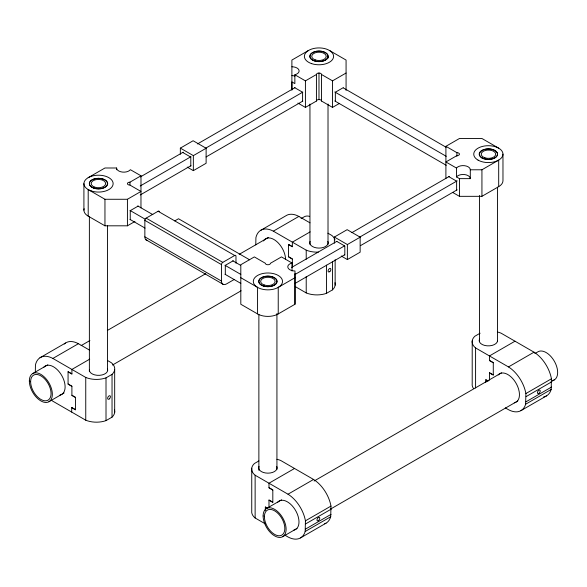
<?xml version="1.0" encoding="UTF-8"?>
<svg xmlns="http://www.w3.org/2000/svg" width="587" height="587" viewBox="0 0 587 587"><rect width="100%" height="100%" fill="white"/><g stroke="black" fill="none" stroke-linecap="round" stroke-linejoin="round"><path stroke-width="0.88" d="M291.886 89.855L291.893 81.894L294.857 83.611L294.857 74.754A7.227 4.168 0 0 0 298.959 70.073A7.227 4.168 0 0 0 291.893 66.779M502.971 154.139L502.971 180.679A14.609 8.438 0 0 1 498.693 186.644L481.934 196.322L459.445 196.337L459.46 178.639L456.488 176.929L456.488 168.065L445.9 161.968L456.906 155.614A2.553 1.475 0 0 0 459.46 154.139A2.553 1.475 0 0 0 456.906 152.664L445.915 146.317L445.9 178.448M291.886 90.068L291.893 60.065L308.652 50.387M292.025 270.996L292.025 263.02L281.466 256.901L270.46 263.262A2.553 1.475 0 0 1 267.899 264.737A2.553 1.475 0 0 1 265.346 263.262L254.354 256.915L240.809 264.737L240.809 304.249L257.568 313.928A14.609 8.438 0 0 0 278.231 313.928L294.99 304.249L294.99 273.601M284.878 535.161L288.012 536.973A26.202 15.13 60 0 0 305.167 531.506L305.438 520.823A26.202 15.13 60 0 0 288.012 494.21L255.132 475.221A18.3 10.566 0 0 1 254.391 463.525L258.904 460.92M324.648 523.817A26.202 15.13 60 0 0 330.708 516.758L330.98 506.075A26.202 15.13 60 0 0 313.553 479.462L280.674 460.472A18.3 10.566 0 0 0 276.925 459.276M505.334 407.877L508.474 409.689A26.202 15.13 60 0 0 525.629 404.223L525.893 393.547A26.202 15.13 60 0 0 508.474 366.926L475.587 347.937A18.3 10.566 0 0 1 474.846 336.241L480.115 333.203M543.613 396.944A26.202 15.13 60 0 0 551.164 389.474L551.435 378.798A26.202 15.13 60 0 0 534.016 352.178L501.129 333.196A18.3 10.566 0 0 0 497.38 331.993M88.197 177.663L104.956 167.992L116.586 167.992A7.227 4.168 0 0 0 122.294 172.064A7.227 4.168 0 0 0 130.395 169.702L140.99 175.799L140.968 207.93M180.348 154.3L180.348 148.122L193.116 140.748L206.118 148.254L206.118 163.267L193.35 170.641L187.231 167.104M134.951 221.468L127.423 225.812L104.956 225.812L88.197 216.141L88.197 189.594L104.956 199.272L127.423 199.272L140.968 191.45L129.976 185.103A2.553 1.475 0 0 1 127.423 183.628A2.553 1.475 0 0 1 129.976 182.153L140.99 175.799M297.895 103.063L305.416 107.406L305.416 80.867L316.43 74.512A2.553 1.475 0 0 1 318.983 73.03A2.553 1.475 0 0 1 321.537 74.512L332.528 80.852L346.073 73.03M140.381 176.914L183.203 152.187M197.474 143.947L295.012 87.632M140.227 185.984L190.98 156.678M205.252 148.438L302.789 92.122M180.348 148.122L193.35 155.628L206.118 148.254M140.227 194.965L190.98 165.659M206.044 156.964L302.789 101.103M305.416 107.406L316.43 101.052A2.553 1.475 0 0 1 318.983 99.577A2.553 1.475 0 0 1 321.537 101.052L332.528 107.399L339.301 103.488M138.143 206.088L130.248 210.645L130.248 219.758M343.248 87.668L335.353 92.225L335.353 101.346M146.911 240.31A7.044 4.065 -60 0 1 144.857 236.84L144.857 220.352A1.805 1.042 -60 0 1 146.134 218.144L158.072 211.254A1.805 1.042 -60 0 1 159.304 211.628M174.75 220.91L178.507 218.746L249.6 259.792M39.96 357.769L65.502 343.028M260.415 230.493L285.957 215.745A26.202 15.13 60 0 1 298.871 216.42L309.973 222.833M35.323 372.195L35.447 364.945A26.202 15.13 60 0 1 52.867 358.444L78.409 343.703L89.51 350.109M255.785 244.911L255.91 237.669A26.202 15.13 60 0 1 273.329 231.168L298.871 216.42M234.286 279.441L226.465 283.954A7.044 4.065 -60 0 1 221.482 281.078L221.482 264.598A1.805 1.042 -60 0 1 222.759 262.382L234.697 255.492A1.805 1.042 -60 0 1 235.974 256.226L235.974 263.189M32.718 373.552L47.804 364.843M81.153 345.596L89.884 340.548M107.348 330.466L205.802 273.623M239.151 254.369L268.53 237.412M301.08 218.613L304.257 216.779A16.253 9.385 60 0 1 309.408 216.324M233.208 260.775L225.313 265.331L225.313 274.445M445.915 146.317L459.46 138.495L481.934 138.495L498.693 148.173M89.701 359.156L71.9 369.436L71.9 374.08L68.07 371.865M310.156 231.872L292.355 242.152L292.355 246.797L288.525 244.588M48.97 401.706L64.056 392.997M112.491 365.041L241.118 290.778M334.37 243.223L334.37 237.045L347.144 229.671L360.147 237.177L360.147 252.19L347.372 259.564L341.252 256.027M291.695 267.401L336.857 241.33M351.907 232.635L449.363 176.371M52.867 358.444L85.753 377.434A18.3 10.566 0 0 0 106.012 377.859L112.036 374.381A18.3 10.566 0 0 0 111.295 362.685L107.45 360.462M294.718 274.635L344.635 245.821M359.684 237.126L457.141 180.862M334.37 237.045L347.372 244.552L360.147 237.177M294.99 277.71L278.231 287.381L278.231 313.928M456.488 168.065A7.227 4.168 0 0 1 464.588 165.703A7.227 4.168 0 0 1 470.297 169.782L481.934 169.782L498.693 160.104L498.693 186.644M294.718 283.616L344.635 254.802M360.477 245.652L457.141 189.843M51.553 400.349A26.202 15.13 60 0 0 52.867 401.214L85.753 420.197A18.3 10.566 0 0 0 106.012 420.622L112.036 417.152A18.3 10.566 0 0 0 114.524 410.005M295.29 286.61L306.216 292.92A18.3 10.566 0 0 0 326.475 293.346L332.491 289.868A18.3 10.566 0 0 0 334.986 282.721M294.527 468.477L268.985 483.218L268.985 487.863L272.816 490.079M514.99 341.194L489.448 355.942L489.448 360.587L493.278 362.795M288.012 494.21L313.553 479.462M508.474 366.926L534.016 352.178M266.491 508.525L281.577 499.816M314.126 481.017L501.503 372.833M534.852 353.579L538.03 351.752A16.253 9.385 60 0 1 554.964 362.377A16.253 9.385 60 0 1 552.749 380.501M305.438 520.823L330.98 506.075M525.893 393.547L551.435 378.798M282.743 536.679L297.037 528.425M330.378 509.171L517.763 400.987M551.105 381.733L554.282 379.906M305.68 523.868L331.222 509.12M526.135 396.585L551.677 381.836M305.534 529.078L331.075 514.329M525.996 401.802L551.538 387.053M305.167 531.506L330.708 516.758M525.629 404.223L551.164 389.474M300.485 537.919L326.027 523.171M520.94 410.643L546.482 395.895M459.46 178.639L470.297 178.639L470.297 169.782M329.314 50.387L346.073 60.065L346.073 90.427M343.38 87.947L446.113 147.256M334.817 91.983L446.237 156.311M334.817 100.964L446.237 165.292M294.696 87.683L302.591 92.24L302.591 101.353M448.725 176.606L456.613 181.163L456.613 190.276M452.672 192.426L459.445 196.337M327.906 233.186L331.758 235.409A18.3 10.566 0 0 1 334.986 239.958M182.902 152.547L190.797 157.103L190.797 166.216M336.923 241.47L344.818 246.026L344.818 255.14M273.329 231.168L306.216 250.15A18.3 10.566 0 0 0 318.381 252.109M292.355 246.577L288.525 244.368L288.525 256.901L292.355 259.109M489.448 360.367L493.278 362.575L493.278 375.108L489.448 372.899M288.525 256.68L292.355 258.889L292.355 267.276M493.278 374.888L489.448 372.679L489.448 380.156M487.988 380.904L485.809 379.642L485.809 382.46M485.809 379.87L487.988 381.124M158.072 211.254L234.697 255.492M137.798 205.956L152.833 214.637M232.768 260.789L240.677 265.353M146.134 218.144L222.759 262.382M130.02 210.447L145.055 219.127M224.99 265.28L240.817 274.415M144.857 220.352L221.482 264.598M240.809 277.71L257.568 287.381A14.609 8.438 0 0 0 282.017 283.602A14.609 8.438 0 0 0 264.121 273.271A14.609 8.438 0 0 0 257.568 287.381L257.568 313.928M130.02 219.428L145.055 228.108M224.99 274.254L240.817 283.396M144.857 236.84L221.482 281.078M145.811 239.672L223.537 284.548M71.9 373.86L68.07 371.644L68.07 384.177L71.9 386.393M268.985 487.643L272.816 489.859L272.816 502.391L268.985 500.183M68.07 383.957L71.9 386.173L71.9 395.462L75.54 397.56M272.816 502.171L268.985 499.955L268.985 507.432M71.9 395.242L75.54 397.34L75.54 409.873L71.709 407.664M267.533 508.188L265.346 506.926L265.346 510.602M265.346 507.146L267.533 508.408M75.54 409.653L71.709 407.444L71.709 412.089M251.742 468.199L251.742 510.961A18.3 10.566 0 0 0 255.132 517.983L265.273 523.846M294.857 74.754L305.416 80.867M497.505 187.209L497.505 341.23M481.934 169.782L481.934 196.322M479.447 195.456L479.447 341.23M475.587 347.937L475.587 387.978M472.205 340.915L472.205 383.685A18.3 10.566 0 0 0 473.511 388.543M456.906 152.664L456.906 156.325M347.372 244.552L347.372 259.564M335.14 259.718L335.14 285.194M332.528 80.852L332.528 107.399M332.491 261.663L332.491 289.868M328.016 56.352L328.016 58.186M328.016 104.024L328.016 244.287M326.475 265.141L326.475 293.346M321.537 74.512L321.537 101.052M318.983 73.03L318.983 99.577M316.43 74.512L316.43 101.052M309.951 104.024L309.951 244.287M306.216 250.15L306.216 259.249M306.216 276.536L306.216 292.92M294.99 304.249L294.99 270.989A7.227 4.168 0 0 1 287.931 267.694A7.227 4.168 0 0 1 292.025 263.02M276.932 313.509L276.932 469.358M258.874 314.419L258.874 470.275M255.132 475.221L255.132 517.983M193.35 155.628L193.35 170.641M129.976 182.153L129.976 184.898M127.423 199.272L127.423 225.812M116.586 167.992L116.586 169.76M114.678 369.707L114.678 412.478M112.036 374.381L112.036 417.152M107.443 225.738L107.443 370.588M106.012 377.859L106.012 420.622M104.956 199.272L104.956 225.812M89.378 216.566L89.378 371.505M85.753 377.434L85.753 420.197M83.912 183.628L83.912 210.175M327.862 241.404A9.194 5.305 0 0 1 318.983 248.088A9.194 5.305 0 0 1 310.105 241.404M263.548 240.971A16.414 9.48 60 0 1 276.594 241.382A16.414 9.48 60 0 1 285.568 259.615M107.406 368.687A9.194 5.305 0 0 1 99.724 375.32A9.194 5.305 0 0 1 89.334 370.059M64.254 344.019A26.202 15.13 60 0 1 78.409 343.703M43.849 367.176A16.414 9.48 60 0 1 57.944 370.375A16.414 9.48 60 0 1 64.886 389.379L64.225 391.514A16.414 9.48 60 0 1 59.947 395.058M276.778 466.474A9.194 5.305 0 0 1 267.899 473.159A9.194 5.305 0 0 1 259.021 466.474M277.732 502.208A16.414 9.48 60 0 1 288.525 502.545A16.414 9.48 60 0 1 298.108 516.289L298.768 519.187A16.414 9.48 60 0 1 293.838 530.098M497.556 340.57A9.194 5.305 0 0 1 487.159 345.831A9.194 5.305 0 0 1 479.476 339.191M498.194 374.924A16.414 9.48 60 0 1 508.98 375.262A16.414 9.48 60 0 1 518.57 389.005L519.231 391.903A16.414 9.48 60 0 1 514.293 402.814M88.197 216.141A14.609 8.438 0 0 1 84.139 208.708M291.893 75.642A7.227 4.168 0 0 1 295.056 76.061M456.488 176.929A7.227 4.168 0 0 1 464.588 174.566A7.227 4.168 0 0 1 470.297 178.639M30.627 381.733A14.448 8.343 60 0 0 45.955 400.796A14.448 8.343 60 0 0 45.955 380.369A14.448 8.343 60 0 0 30.627 381.733M29.35 381A16.253 9.385 60 0 0 46.593 402.447A16.253 9.385 60 0 0 46.593 379.459A16.253 9.385 60 0 0 29.35 381M312.6 60.035A9.032 5.217 0 0 0 327.707 57.702A9.032 5.217 0 0 0 316.65 51.311A9.032 5.217 0 0 0 312.6 60.035M315.373 59.962A7.227 4.168 0 0 0 326.211 56.352A7.227 4.168 0 0 0 315.373 52.735A7.227 4.168 0 0 0 315.373 59.962M483.959 158.717A9.032 5.217 0 0 0 497.505 154.205A9.032 5.217 0 0 0 483.959 149.692A9.032 5.217 0 0 0 483.959 158.717M481.861 157.888A9.194 5.305 0 0 0 497.24 155.511A9.194 5.305 0 0 0 485.977 149.01A9.194 5.305 0 0 0 481.861 157.888M484.862 157.815A7.227 4.168 0 0 0 495.699 154.205A7.227 4.168 0 0 0 484.862 150.595A7.227 4.168 0 0 0 484.862 157.815M93.898 188.082A9.032 5.217 0 0 0 107.443 183.562A9.032 5.217 0 0 0 93.898 179.05A9.032 5.217 0 0 0 93.898 188.082M92.027 187.385A9.194 5.305 0 0 0 107.406 185.008A9.194 5.305 0 0 0 96.143 178.507A9.194 5.305 0 0 0 92.027 187.385M94.8 187.18A7.227 4.168 0 0 0 105.638 183.562A7.227 4.168 0 0 0 94.8 179.952A7.227 4.168 0 0 0 94.8 187.18M263.387 285.935A9.032 5.217 0 0 0 276.932 281.415A9.032 5.217 0 0 0 263.387 276.903A9.032 5.217 0 0 0 263.387 285.935M264.289 285.033A7.227 4.168 0 0 0 275.127 281.415A7.227 4.168 0 0 0 264.289 277.805A7.227 4.168 0 0 0 264.289 285.033M264.399 516.699A14.448 8.343 60 0 0 279.72 535.762A14.448 8.343 60 0 0 279.72 515.335A14.448 8.343 60 0 0 264.399 516.699M263.123 515.966A16.253 9.385 60 0 0 280.359 537.413A16.253 9.385 60 0 0 280.359 514.425A16.253 9.385 60 0 0 263.123 515.966M329.843 271.568A1.966 1.137 -60 0 0 330.466 268.516A1.966 1.137 -60 0 0 328.14 270.585A1.966 1.137 -60 0 0 329.843 271.568M109.387 398.852A1.966 1.137 -60 0 0 110.011 395.799A1.966 1.137 -60 0 0 107.678 397.861A1.966 1.137 -60 0 0 109.387 398.852M318.337 520.684A1.966 1.101 -58.5 0 0 319.607 517.617A1.966 1.101 -58.5 0 0 317.193 519.003A1.966 1.101 -58.5 0 0 318.337 520.684M538.793 393.4A1.966 1.101 -58.5 0 0 540.062 390.333A1.966 1.101 -58.5 0 0 537.655 391.727A1.966 1.101 -58.5 0 0 538.793 393.4M91.22 190.936A14.609 8.438 0 0 0 113.137 183.628A14.609 8.438 0 0 0 91.22 176.327A14.609 8.438 0 0 0 91.22 190.936M311.675 63.653A14.609 8.438 0 0 0 333.592 56.352A14.609 8.438 0 0 0 311.675 49.044A14.609 8.438 0 0 0 311.675 63.653M312.482 60.101A9.194 5.305 0 0 0 327.862 57.724A9.194 5.305 0 0 0 316.606 51.223A9.194 5.305 0 0 0 312.482 60.101M478.031 160.104A14.609 8.438 0 0 0 502.472 156.318A14.609 8.438 0 0 0 484.576 145.987A14.609 8.438 0 0 0 478.031 160.104M263.306 286.016A9.194 5.305 0 0 0 277.093 281.415A9.194 5.305 0 0 0 263.306 276.822A9.194 5.305 0 0 0 263.306 286.016"/></g></svg>
